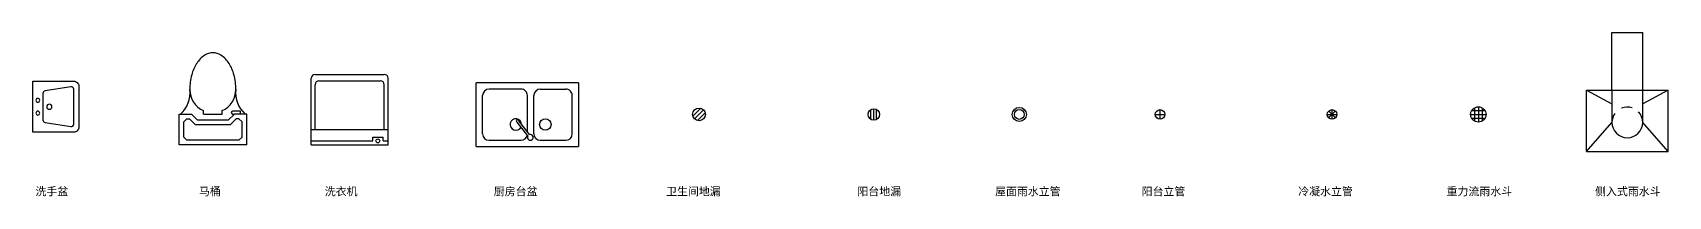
# Model space of a CAD drawing. Extents: x -84241 to 2571207, y -257021 to 1687411.
# Drawn here: x 40296 to 53071, y -225492 to -224210 of the extents above; entities that cross this region are included whole.
import ezdxf

# ---------------------------------------------------------------- set-up
doc = ezdxf.new("R2010")
doc.units = 0
doc.header["$LTSCALE"] = 1000
doc.layers.get('0').update_dxf_attribs({"linetype": 'CONTINUOUS'})
doc.styles.get("Standard").update_dxf_attribs({"font": 'GBENOR', "bigfont": 'GBCBIG'})

# ---------------------------------------------------------------- blocks, each defined once
blk = doc.blocks.new('A-Toilet-9')
for p, q in [((-300, 0), (-300, 520)), ((-270, 550), (270, 550)), ((300, 0), (300, 520)), ((-270, 120), (-270, 470)), ((-240, 500), (240, 500)), ((270, 120), (270, 470)), ((-300, 120), (300, 120)), ((-300, 30), (180, 30)), ((-300, 0), (300, 0)), ((180, 60), (260, 60)), ((180, 30), (180, 60)), ((260, 30), (260, 60)), ((260, 30), (300, 30))]:
    blk.add_line(p, q)
blk.add_circle((220, 30), 15)
for centre, start, end in [((-270, 520), 90, 180), ((270, 520), 0, 90), ((-240, 470), 90, 180), ((240, 470), 0, 90)]:
    blk.add_arc(centre, 30, start, end)
blk = doc.blocks.new('A-Toilet-5')
for p, q in [((-72, 240), (-72, 267)), ((-72, 240), (-72, 267)), ((72, 240), (72, 267)), ((72, 240), (72, 267)), ((216, 264), (156, 264)), ((216, 264), (156, 264)), ((216, 240), (216, 264)), ((216, 240), (216, 264)), ((-264, 0), (-264, 240)), ((-264, 240), (-168, 240)), ((-264, 0), (-264, 240)), ((-264, 240), (-168, 240)), ((-228, 180), (-204, 204)), ((-228, 180), (-204, 204)), ((-228, 60), (-228, 180)), ((-228, 60), (-228, 180)), ((-204, 204), (-183, 204)), ((-204, 204), (-183, 204)), ((-135, 156), (-183, 204)), ((-135, 156), (-183, 204)), ((-120, 192), (-168, 240)), ((-120, 192), (-168, 240)), ((135, 156), (-135, 156)), ((135, 156), (-135, 156)), ((120, 192), (-120, 192)), ((120, 192), (-120, 192)), ((-72, 240), (72, 240)), ((-72, 240), (72, 240)), ((120, 192), (168, 240)), ((120, 192), (168, 240)), ((135, 156), (183, 204)), ((135, 156), (183, 204)), ((156, 240), (168, 240)), ((156, 240), (168, 240)), ((264, 240), (168, 240)), ((264, 240), (168, 240)), ((204, 204), (183, 204)), ((204, 204), (183, 204)), ((204, 204), (228, 180)), ((204, 204), (228, 180)), ((228, 60), (228, 180)), ((228, 60), (228, 180)), ((264, 0), (264, 240)), ((264, 0), (264, 240)), ((264, 0), (-264, 0)), ((264, 0), (-264, 0)), ((-204, 36), (-228, 60)), ((-204, 36), (-228, 60)), ((204, 36), (-204, 36)), ((204, 36), (-204, 36)), ((228, 60), (204, 36)), ((228, 60), (204, 36))]:
    blk.add_line(p, q)
for centre, radius, start, end in [((55, 522), 214, 123.5341, 147.9946), ((55, 522), 214, 123.5341, 147.9946), ((0, 604), 116, 90, 123.5341), ((0, 604), 116, 90, 123.5341), ((0, 604), 116, 56.4659, 90), ((0, 604), 116, 56.4659, 90), ((-55, 522), 214, 32.0054, 56.4659), ((-55, 522), 214, 32.0054, 56.4659), ((279, 432), 459, 165.4857, 180), ((279, 432), 459, 165.4857, 180), ((142, 468), 317, 147.9946, 165.4857), ((142, 468), 317, 147.9946, 165.4857), ((-142, 468), 317, 14.5143, 32.0054), ((-142, 468), 317, 14.5143, 32.0054), ((-279, 432), 459, 0, 14.5143), ((-279, 432), 459, 0, 14.5143), ((-394, 403), 216, 311.089, 7.7989), ((-394, 403), 216, 311.089, 7.7989), ((0, 432), 180, 180, 246.4218), ((0, 432), 180, 180, 246.4218), ((0, 432), 180, 293.5782, 360), ((0, 432), 180, 293.5782, 360), ((394, 403), 216, 172.2011, 228.911), ((394, 403), 216, 172.2011, 228.911), ((156, 252), 12, 90, 270), ((156, 252), 12, 90, 270)]:
    blk.add_arc(centre, radius, start, end)
blk = doc.blocks.new('A-Kitchen-4')
for p, q in [((-400, -500), (-400, 0)), ((400, 0), (-400, 0)), ((400, 0), (400, -500)), ((-350, -100), (-350, -400)), ((-100, -50), (-300, -50)), ((-50, -100), (-50, -400)), ((-16, -94), (67, -201)), ((-4, -84), (79, -191)), ((0, -115), (0, -400)), ((300, -50), (50, -50)), ((350, -100), (350, -400)), ((-400, -500), (400, -500)), ((-100, -450), (-300, -450)), ((50, -450), (300, -450))]:
    blk.add_line(p, q)
for centre, major_axis, start_param, end_param in [((-300, -100), (0, 50), 0.000591, 1.571387), ((-100, -100), (0, 50), 4.711798, 6.282594), ((-23, -73), (-0.2, 22.5), 4.156064, 9.712232), ((50, -100), (0, 50), -0.000202, 1.373206), ((90, -173), (0.1, 45), 1.556657, 7.383522), ((300, -100), (0, 50), 4.711798, 6.282594), ((-140, -173), (0, 45), 4.711392, 10.994577), ((77, -201), (0, 10), 1.588727, 6.019143), ((-300, -400), (0, 50), 1.570205, 3.141002), ((-100, -400), (0, 50), 3.142184, 4.71298), ((50, -400), (0, 50), 1.570205, 3.141002), ((300, -400), (0, 50), 3.142184, 4.71298)]:
    blk.add_ellipse(centre, major_axis=major_axis, ratio=1, start_param=start_param, end_param=end_param)
blk = doc.blocks.new('W-drain-4')
for p, q in [((-48, -13), (13, 48)), ((-35, -35), (35, 35)), ((-13, -48), (48, 13))]:
    blk.add_line(p, q)
blk.add_circle((0, 0), 50)
blk = doc.blocks.new('W-drain-3')
for p, q in [((-22, -39), (-22, 39)), ((0, -45), (0, 45)), ((22, -39), (22, 39))]:
    blk.add_line(p, q)
blk.add_circle((0, 0), 45)
blk = doc.blocks.new('W-pipe-1')
for radius in [55, 38.5]:
    blk.add_circle((0, 0), radius)
blk = doc.blocks.new('W-pipe-2')
for p, q in [((-37.5, 0), (37.5, 0)), ((0, -37.5), (0, 37.5))]:
    blk.add_line(p, q)
blk.add_circle((0, 0), 37.5)
blk = doc.blocks.new('h-p-s')
for p, q in [((-38, 0), (38, 0)), ((27, -27), (-27, 27)), ((-27, -27), (27, 27)), ((0, -38), (0, 38))]:
    blk.add_line(p, q)
blk.add_circle((0, 0), 37.5)
blk = doc.blocks.new('W-drain-1')
for p, q in [((-60, 0), (60, 0)), ((-52, 30), (52, 30)), ((-30, 52), (-30, -52)), ((0, 60), (0, -60)), ((30, 52), (30, -52)), ((-52, -30), (52, -30))]:
    blk.add_line(p, q)
blk.add_circle((0, 0), 60)
blk = doc.blocks.new('W-drain-2')
for p, q in [((200, 930), (440, 930)), ((200, 480), (200, 930)), ((440, 480), (440, 930)), ((0, 480), (640, 480)), ((0, 480), (200, 373)), ((0, 0), (0, 480)), ((640, 480), (440, 373)), ((640, 0), (640, 480)), ((0, 0), (200, 228)), ((640, 0), (440, 228)), ((0, 0), (640, 0))]:
    blk.add_line(p, q)
blk.add_lwpolyline([(200, 480), (200, 228, 1), (440, 228), (440, 480)], format="xyb")
for start, end in [(144.746, 180), (71.7167, 112.2852), (0, 42.6807)]:
    blk.add_arc((320, 228), 120, start, end)
blk = doc.blocks.new('A-Kitchen-9')
at = {"ltscale": 0.6}
blk.add_line((400, -320), (400, 0), dxfattribs=at)
blk.add_lwpolyline([(400, 0), (0, 0), (0, -320, 0.414214), (40, -360), (360, -360, 0.414214), (400, -320)], format="xyb", dxfattribs=at)
blk.add_lwpolyline([(400, 0), (0, 0), (0, -320, 0.414214), (40, -360), (360, -360, 0.414214), (400, -320)], format="xyb", dxfattribs=at)
blk.add_lwpolyline([(323, -97), (356, -297, -0.463455), (336, -320), (64, -320, -0.463455), (44, -297), (77, -97, -0.366629), (97, -80), (303, -80, -0.366629)], format="xyb", close=True, dxfattribs=at)
blk.add_lwpolyline([(323, -97), (356, -297, -0.463455), (336, -320), (64, -320, -0.463455), (44, -297), (77, -97, -0.366629), (97, -80), (303, -80, -0.366629)], format="xyb", close=True, dxfattribs=at)
for centre, radius in [((150, -40), 15), ((200, -130), 20), ((250, -40), 15)]:
    blk.add_circle(centre, radius, dxfattribs=at)

msp = doc.modelspace()

# ---------------------------------------------------------------- block references
for name, p in [('W-drain-2', (52431.0672, -225140.2202)), ('A-Toilet-5', (41702.8627, -225087.5348)), ('A-Toilet-9', (42771.8399, -225087.5348)), ('W-drain-4', (45500.4015, -224850.2819)), ('W-drain-3', (46865.0613, -224850.2819)), ('W-pipe-1', (48002.1118, -224850.2819)), ('W-pipe-2', (49101.3901, -224850.2819)), ('h-p-s', (50444.901, -224850.2819)), ('W-drain-1', (51587.4254, -224850.2819))]:
    msp.add_blockref(name, p)
at = {"linetype": 'ByBlock', "xscale": -1, "rotation": 90}
msp.add_blockref('A-Kitchen-9', (40295.6715, -224589.8753), dxfattribs=at)
at = {"rotation": 180}
msp.add_blockref('A-Kitchen-4', (44159.7704, -225102.5665), dxfattribs=at)

# ---------------------------------------------------------------- texts
at = {"char_height": 62.5, "attachment_point": 1}
for s, width, insert in [('{\\fSimSun|b0|i0|c134|p2;洗手盆}', 495.977324, (40317.288, -225421.8974)), ('{\\fSimSun|b0|i0|c134|p2;马桶}', 495.977324, (41594.2308, -225421.8974)), ('{\\fSimSun|b0|i0|c134|p2;洗衣机}', 495.977324, (42576.8108, -225421.8974)), ('{\\fSimSun|b0|i0|c134|p2;厨房台盆}', 495.977324, (43897.3131, -225421.8974)), ('{\\fSimSun|b0|i0|c134|p2;卫生间地漏}', 495.977324, (45243.3542, -225421.8974)), ('{\\fSimSun|b0|i0|c134|p2;阳台地漏}', 495.977324, (46737.6085, -225421.8974)), ('{\\fSimSun|b0|i0|c134|p2;屋面雨水立管}', 762.742716, (47812.9348, -225421.8974)), ('{\\fSimSun|b0|i0|c134|p2;阳台立管}', 762.742716, (48957.5879, -225421.8974)), ('{\\fSimSun|b0|i0|c134|p2;冷凝水立管}', 762.742716, (50180.5116, -225421.8974)), ('{\\fSimSun|b0|i0|c134|p2;重力流雨水斗}', 762.742716, (51339.3592, -225421.8974)), ('{\\fSimSun|b0|i0|c134|p2;侧入式雨水斗}', 762.742716, (52499.2994, -225421.8974))]:
    msp.add_mtext_dynamic_manual_height_columns(s, width=width, gutter_width=12.5, heights=[0], dxfattribs=dict(at, insert=insert))

doc.saveas('drawing.dxf')
